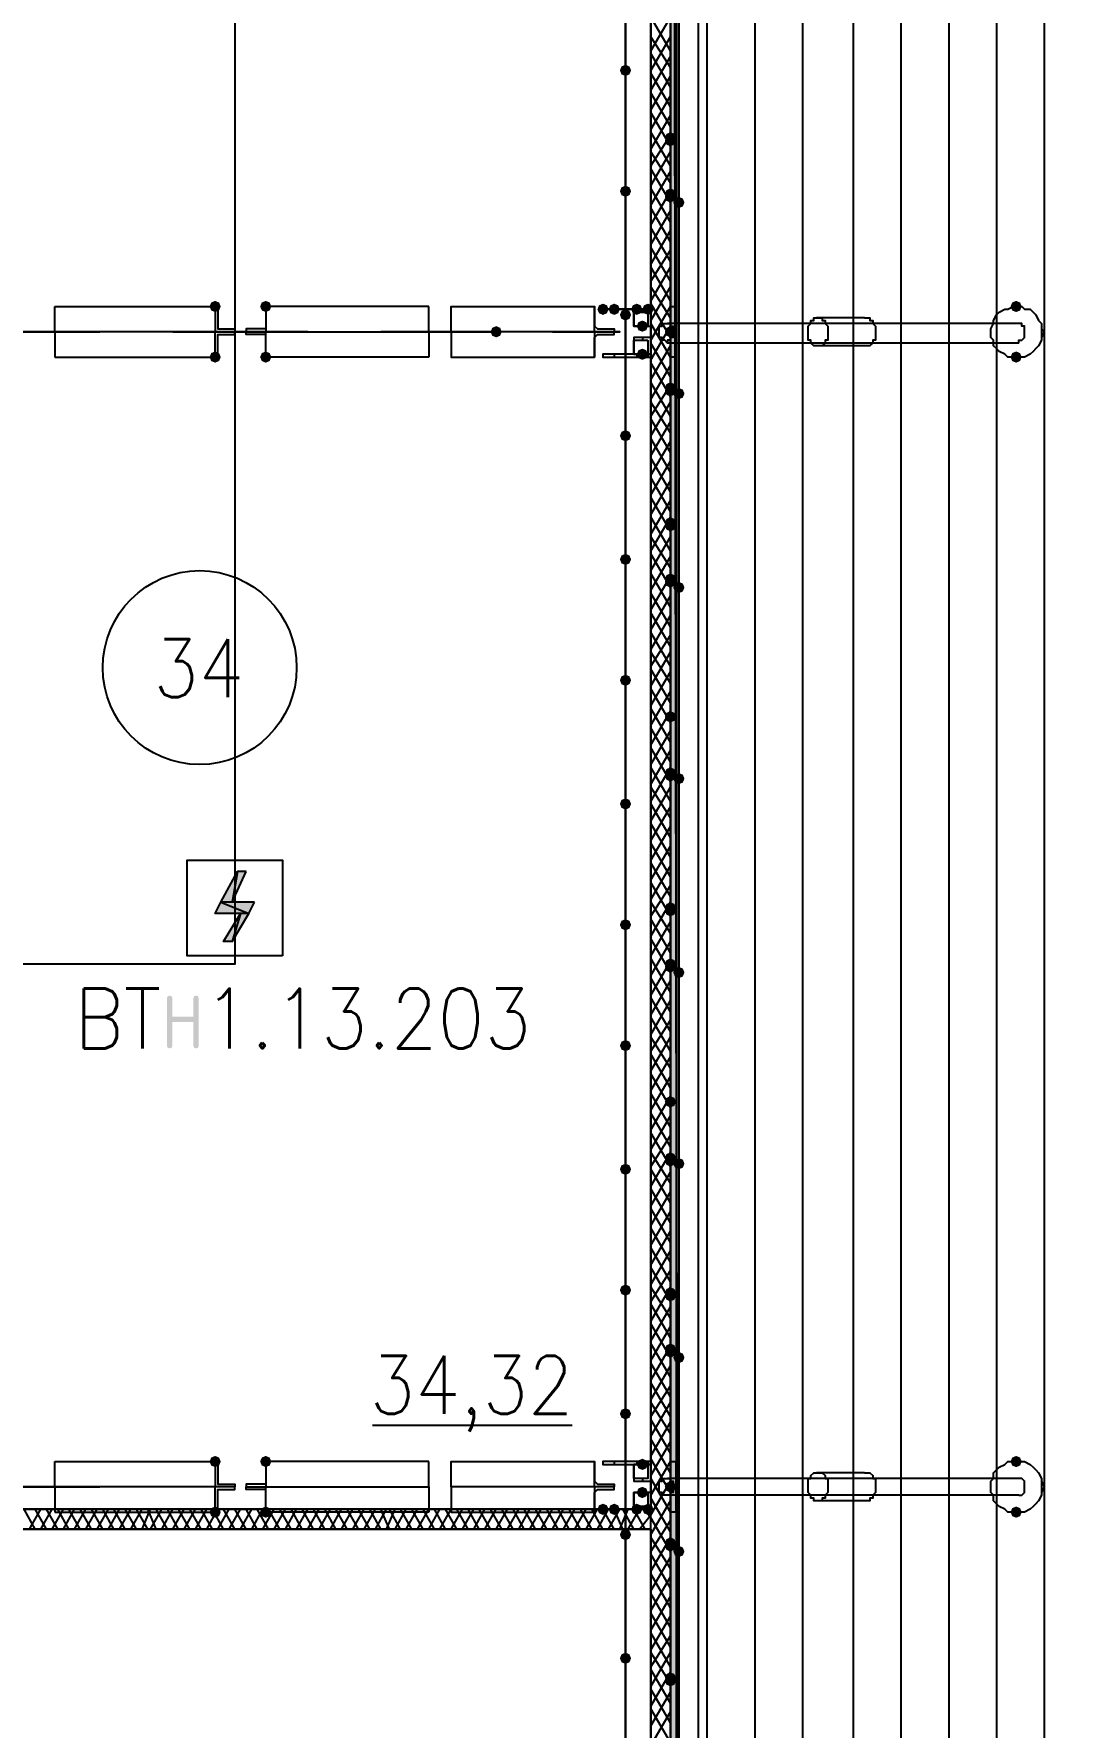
# Model space of a CAD drawing. Header units: millimetres. Extents: x 0 to 420, y 0 to 297.
# Drawn here: x 383.65 to 399.22, y 137.1 to 162.6 of the extents above; entities that cross this region are included whole.
import ezdxf

# ---------------------------------------------------------------- set-up
doc = ezdxf.new("R2010")
doc.units = ezdxf.units.MM
doc.layers.get('0').update_dxf_attribs({"linetype": 'CONTINUOUS'})
doc.styles.get("Standard").update_dxf_attribs({"font": 'STANDARD'})

msp = doc.modelspace()

# ---------------------------------------------------------------- hatches: boundary and pattern name
at = {"true_color": 0x000007}
h = msp.add_hatch(color=0, dxfattribs=at)
h.paths.add_polyline_path([(393.361333, 205.062667), (393.361333, 122.470333), (393.234333, 205.062667)], flags=0)
h.paths.add_polyline_path([(393.361333, 122.470333), (393.234333, 205.062667), (393.234333, 122.470333)], flags=0)
h = msp.add_hatch(color=0, dxfattribs=at)
h.paths.add_polyline_path([(393.234333, 169.714333), (393.234333, 158.115)], flags=0)
h.paths.add_polyline_path([(393.234333, 158.115), (393.234333, 169.714333)], flags=0)
for points in [[(392.641667, 162.052), (392.616796, 161.992204), (392.557, 161.967333), (392.497204, 161.992204), (392.472333, 162.052), (392.497204, 162.111796), (392.557, 162.136667), (392.616796, 162.111796)], [(392.641667, 160.231667), (392.616796, 160.171871), (392.557, 160.147), (392.497204, 160.171871), (392.472333, 160.231667), (392.497204, 160.291462), (392.557, 160.316333), (392.616796, 160.291463)], [(386.461, 158.496), (386.436129, 158.436204), (386.376333, 158.411333), (386.316537, 158.436204), (386.291667, 158.496), (386.316537, 158.555796), (386.376333, 158.580667), (386.436129, 158.555796)], [(387.223, 158.496), (387.198129, 158.436204), (387.138333, 158.411333), (387.078538, 158.436204), (387.053667, 158.496), (387.078537, 158.555796), (387.138333, 158.580667), (387.198129, 158.555796)], [(392.303, 158.453667), (392.278129, 158.393871), (392.218333, 158.369), (392.158537, 158.393871), (392.133667, 158.453667), (392.158537, 158.513462), (392.218333, 158.538333), (392.278129, 158.513463)], [(392.472333, 158.453667), (392.447462, 158.393871), (392.387667, 158.369), (392.327871, 158.393871), (392.303, 158.453667), (392.327871, 158.513462), (392.387667, 158.538333), (392.447462, 158.513463)], [(392.641667, 158.369), (392.616796, 158.309204), (392.557, 158.284333), (392.497204, 158.309204), (392.472333, 158.369), (392.497204, 158.428796), (392.557, 158.453667), (392.616796, 158.428796)], [(392.811, 158.453667), (392.786129, 158.393871), (392.726333, 158.369), (392.666538, 158.393871), (392.641667, 158.453667), (392.666537, 158.513462), (392.726333, 158.538333), (392.786129, 158.513463)], [(392.980333, 158.453667), (392.955462, 158.393871), (392.895667, 158.369), (392.835871, 158.393871), (392.811, 158.453667), (392.835871, 158.513462), (392.895667, 158.538333), (392.955462, 158.513463)], [(398.526, 158.496), (398.501129, 158.436204), (398.441333, 158.411333), (398.381537, 158.436204), (398.356667, 158.496), (398.381537, 158.555796), (398.441333, 158.580667), (398.501129, 158.555796)], [(390.694333, 158.115), (390.669462, 158.055204), (390.609667, 158.030333), (390.549871, 158.055204), (390.525, 158.115), (390.549871, 158.174796), (390.609667, 158.199667), (390.669462, 158.174796)], [(392.895667, 158.199667), (392.870796, 158.139871), (392.811, 158.115), (392.751204, 158.139871), (392.726333, 158.199667), (392.751204, 158.259462), (392.811, 158.284333), (392.870796, 158.259463)], [(386.461, 157.734), (386.436129, 157.674204), (386.376333, 157.649333), (386.316537, 157.674204), (386.291667, 157.734), (386.316537, 157.793796), (386.376333, 157.818667), (386.436129, 157.793796)], [(387.223, 157.734), (387.198129, 157.674204), (387.138333, 157.649333), (387.078538, 157.674204), (387.053667, 157.734), (387.078537, 157.793796), (387.138333, 157.818667), (387.198129, 157.793796)], [(392.895667, 157.776333), (392.870796, 157.716537), (392.811, 157.691667), (392.751204, 157.716537), (392.726333, 157.776333), (392.751204, 157.836129), (392.811, 157.861), (392.870796, 157.836129)], [(398.526, 157.734), (398.501129, 157.674204), (398.441333, 157.649333), (398.381537, 157.674204), (398.356667, 157.734), (398.381537, 157.793796), (398.441333, 157.818667), (398.501129, 157.793796)], [(392.641667, 156.548667), (392.616796, 156.488871), (392.557, 156.464), (392.497204, 156.488871), (392.472333, 156.548667), (392.497204, 156.608462), (392.557, 156.633333), (392.616796, 156.608463)], [(392.641667, 154.686), (392.616796, 154.626204), (392.557, 154.601333), (392.497204, 154.626204), (392.472333, 154.686), (392.497204, 154.745796), (392.557, 154.770667), (392.616796, 154.745796)], [(392.641667, 152.865667), (392.616796, 152.805871), (392.557, 152.781), (392.497204, 152.805871), (392.472333, 152.865667), (392.497204, 152.925462), (392.557, 152.950333), (392.616796, 152.925463)], [(392.641667, 151.003), (392.616796, 150.943204), (392.557, 150.918333), (392.497204, 150.943204), (392.472333, 151.003), (392.497204, 151.062796), (392.557, 151.087667), (392.616796, 151.062796)], [(392.641667, 149.182667), (392.616796, 149.122871), (392.557, 149.098), (392.497204, 149.122871), (392.472333, 149.182667), (392.497204, 149.242462), (392.557, 149.267333), (392.616796, 149.242463)], [(385.651374, 147.359687), (385.651374, 148.076267), (385.661365, 148.106032), (385.691613, 148.115954), (385.721378, 148.106032), (385.7313, 148.076267), (385.7313, 147.797352), (386.049351, 147.797352), (386.049351, 148.076267), (386.059273, 148.106032), (386.089039, 148.115954), (386.11908, 148.106032), (386.129278, 148.076267), (386.129278, 147.359687), (386.11908, 147.329921), (386.089039, 147.319999), (386.059273, 147.329921), (386.049351, 147.359687), (386.049351, 147.717977), (385.7313, 147.717977), (385.7313, 147.359687), (385.721378, 147.329921), (385.691613, 147.319999), (385.661365, 147.329921)], [(392.641667, 147.362333), (392.616796, 147.302537), (392.557, 147.277667), (392.497204, 147.302537), (392.472333, 147.362333), (392.497204, 147.422129), (392.557, 147.447), (392.616796, 147.422129)], [(392.641667, 145.499667), (392.616796, 145.439871), (392.557, 145.415), (392.497204, 145.439871), (392.472333, 145.499667), (392.497204, 145.559462), (392.557, 145.584333), (392.616796, 145.559463)], [(392.641667, 143.679333), (392.616796, 143.619537), (392.557, 143.594667), (392.497204, 143.619537), (392.472333, 143.679333), (392.497204, 143.739129), (392.557, 143.764), (392.616796, 143.739129)], [(392.641667, 141.816667), (392.616796, 141.756871), (392.557, 141.732), (392.497204, 141.756871), (392.472333, 141.816667), (392.497204, 141.876462), (392.557, 141.901333), (392.616796, 141.876463)], [(386.461, 141.097), (386.436129, 141.037204), (386.376333, 141.012333), (386.316537, 141.037204), (386.291667, 141.097), (386.316537, 141.156796), (386.376333, 141.181667), (386.436129, 141.156796)], [(387.223, 141.097), (387.198129, 141.037204), (387.138333, 141.012333), (387.078538, 141.037204), (387.053667, 141.097), (387.078537, 141.156796), (387.138333, 141.181667), (387.198129, 141.156796)], [(392.895667, 141.054667), (392.870796, 140.994871), (392.811, 140.97), (392.751204, 140.994871), (392.726333, 141.054667), (392.751204, 141.114462), (392.811, 141.139333), (392.870796, 141.114463)], [(398.526, 141.097), (398.501129, 141.037204), (398.441333, 141.012333), (398.381537, 141.037204), (398.356667, 141.097), (398.381537, 141.156796), (398.441333, 141.181667), (398.501129, 141.156796)], [(392.895667, 140.631333), (392.870796, 140.571537), (392.811, 140.546667), (392.751204, 140.571537), (392.726333, 140.631333), (392.751204, 140.691129), (392.811, 140.716), (392.870796, 140.691129)], [(386.461, 140.335), (386.436129, 140.275204), (386.376333, 140.250333), (386.316537, 140.275204), (386.291667, 140.335), (386.316537, 140.394796), (386.376333, 140.419667), (386.436129, 140.394796)], [(387.223, 140.335), (387.198129, 140.275204), (387.138333, 140.250333), (387.078538, 140.275204), (387.053667, 140.335), (387.078537, 140.394796), (387.138333, 140.419667), (387.198129, 140.394796)], [(392.303, 140.377333), (392.278129, 140.317537), (392.218333, 140.292667), (392.158537, 140.317537), (392.133667, 140.377333), (392.158537, 140.437129), (392.218333, 140.462), (392.278129, 140.437129)], [(392.472333, 140.377333), (392.447462, 140.317537), (392.387667, 140.292667), (392.327871, 140.317537), (392.303, 140.377333), (392.327871, 140.437129), (392.387667, 140.462), (392.447462, 140.437129)], [(392.811, 140.377333), (392.786129, 140.317537), (392.726333, 140.292667), (392.666538, 140.317537), (392.641667, 140.377333), (392.666537, 140.437129), (392.726333, 140.462), (392.786129, 140.437129)], [(392.980333, 140.377333), (392.955462, 140.317537), (392.895667, 140.292667), (392.835871, 140.317537), (392.811, 140.377333), (392.835871, 140.437129), (392.895667, 140.462), (392.955462, 140.437129)], [(398.526, 140.335), (398.501129, 140.275204), (398.441333, 140.250333), (398.381537, 140.275204), (398.356667, 140.335), (398.381537, 140.394796), (398.441333, 140.419667), (398.501129, 140.394796)], [(392.641667, 139.996333), (392.616796, 139.936537), (392.557, 139.911667), (392.497204, 139.936537), (392.472333, 139.996333), (392.497204, 140.056129), (392.557, 140.081), (392.616796, 140.056129)], [(392.641667, 138.133667), (392.616796, 138.073871), (392.557, 138.049), (392.497204, 138.073871), (392.472333, 138.133667), (392.497204, 138.193462), (392.557, 138.218333), (392.616796, 138.193463)]]:
    msp.add_hatch(color=0, dxfattribs=at).paths.add_polyline_path(points, flags=0)
at = {"true_color": 0x0000fe}
for points in [[(393.319, 161.036), (393.294129, 160.976204), (393.234333, 160.951333), (393.174537, 160.976204), (393.149667, 161.036), (393.174537, 161.095796), (393.234333, 161.120667), (393.294129, 161.095796)], [(393.319, 160.993667), (393.294129, 160.933871), (393.234333, 160.909), (393.174537, 160.933871), (393.149667, 160.993667), (393.174537, 161.053462), (393.234333, 161.078333), (393.294129, 161.053463)], [(393.319, 160.189333), (393.294129, 160.129537), (393.234333, 160.104667), (393.174537, 160.129537), (393.149667, 160.189333), (393.174537, 160.249129), (393.234333, 160.274), (393.294129, 160.249129)], [(393.319, 160.147), (393.294129, 160.087204), (393.234333, 160.062333), (393.174537, 160.087204), (393.149667, 160.147), (393.174537, 160.206796), (393.234333, 160.231667), (393.294129, 160.206796)], [(393.319, 160.147), (393.294129, 160.087204), (393.234333, 160.062333), (393.174537, 160.087204), (393.149667, 160.147), (393.174537, 160.206796), (393.234333, 160.231667), (393.294129, 160.206796)], [(393.446, 160.062333), (393.421129, 160.002537), (393.361333, 159.977667), (393.301537, 160.002537), (393.276667, 160.062333), (393.301537, 160.122129), (393.361333, 160.147), (393.421129, 160.122129)], [(393.319, 158.115), (393.294129, 158.055204), (393.234333, 158.030333), (393.174537, 158.055204), (393.149667, 158.115), (393.174537, 158.174796), (393.234333, 158.199667), (393.294129, 158.174796)], [(393.319, 158.115), (393.294129, 158.055204), (393.234333, 158.030333), (393.174537, 158.055204), (393.149667, 158.115), (393.174537, 158.174796), (393.234333, 158.199667), (393.294129, 158.174796)], [(393.319, 157.268333), (393.294129, 157.208537), (393.234333, 157.183667), (393.174537, 157.208537), (393.149667, 157.268333), (393.174537, 157.328129), (393.234333, 157.353), (393.294129, 157.328129)], [(393.319, 157.226), (393.294129, 157.166204), (393.234333, 157.141333), (393.174537, 157.166204), (393.149667, 157.226), (393.174537, 157.285796), (393.234333, 157.310667), (393.294129, 157.285796)], [(393.319, 157.226), (393.294129, 157.166204), (393.234333, 157.141333), (393.174537, 157.166204), (393.149667, 157.226), (393.174537, 157.285796), (393.234333, 157.310667), (393.294129, 157.285796)], [(393.446, 157.183667), (393.421129, 157.123871), (393.361333, 157.099), (393.301537, 157.123871), (393.276667, 157.183667), (393.301537, 157.243462), (393.361333, 157.268333), (393.421129, 157.243463)], [(393.319, 155.236333), (393.294129, 155.176537), (393.234333, 155.151667), (393.174537, 155.176537), (393.149667, 155.236333), (393.174537, 155.296129), (393.234333, 155.321), (393.294129, 155.296129)], [(393.319, 155.194), (393.294129, 155.134204), (393.234333, 155.109333), (393.174537, 155.134204), (393.149667, 155.194), (393.174537, 155.253796), (393.234333, 155.278667), (393.294129, 155.253796)], [(393.319, 154.389667), (393.294129, 154.329871), (393.234333, 154.305), (393.174537, 154.329871), (393.149667, 154.389667), (393.174537, 154.449462), (393.234333, 154.474333), (393.294129, 154.449463)], [(393.319, 154.347333), (393.294129, 154.287537), (393.234333, 154.262667), (393.174537, 154.287537), (393.149667, 154.347333), (393.174537, 154.407129), (393.234333, 154.432), (393.294129, 154.407129)], [(393.319, 154.347333), (393.294129, 154.287537), (393.234333, 154.262667), (393.174537, 154.287537), (393.149667, 154.347333), (393.174537, 154.407129), (393.234333, 154.432), (393.294129, 154.407129)], [(393.446, 154.262667), (393.421129, 154.202871), (393.361333, 154.178), (393.301537, 154.202871), (393.276667, 154.262667), (393.301537, 154.322462), (393.361333, 154.347333), (393.421129, 154.322463)], [(393.319, 152.315333), (393.294129, 152.255537), (393.234333, 152.230667), (393.174537, 152.255537), (393.149667, 152.315333), (393.174537, 152.375129), (393.234333, 152.4), (393.294129, 152.375129)], [(393.319, 152.315333), (393.294129, 152.255537), (393.234333, 152.230667), (393.174537, 152.255537), (393.149667, 152.315333), (393.174537, 152.375129), (393.234333, 152.4), (393.294129, 152.375129)], [(393.319, 151.468667), (393.294129, 151.408871), (393.234333, 151.384), (393.174537, 151.408871), (393.149667, 151.468667), (393.174537, 151.528462), (393.234333, 151.553333), (393.294129, 151.528463)], [(393.319, 151.426333), (393.294129, 151.366537), (393.234333, 151.341667), (393.174537, 151.366537), (393.149667, 151.426333), (393.174537, 151.486129), (393.234333, 151.511), (393.294129, 151.486129)], [(393.319, 151.426333), (393.294129, 151.366537), (393.234333, 151.341667), (393.174537, 151.366537), (393.149667, 151.426333), (393.174537, 151.486129), (393.234333, 151.511), (393.294129, 151.486129)], [(393.446, 151.384), (393.421129, 151.324204), (393.361333, 151.299333), (393.301537, 151.324204), (393.276667, 151.384), (393.301537, 151.443796), (393.361333, 151.468667), (393.421129, 151.443796)], [(393.319, 149.436667), (393.294129, 149.376871), (393.234333, 149.352), (393.174537, 149.376871), (393.149667, 149.436667), (393.174537, 149.496462), (393.234333, 149.521333), (393.294129, 149.496463)], [(393.319, 149.394333), (393.294129, 149.334537), (393.234333, 149.309667), (393.174537, 149.334537), (393.149667, 149.394333), (393.174537, 149.454129), (393.234333, 149.479), (393.294129, 149.454129)], [(393.319, 148.59), (393.294129, 148.530204), (393.234333, 148.505333), (393.174537, 148.530204), (393.149667, 148.59), (393.174537, 148.649796), (393.234333, 148.674667), (393.294129, 148.649796)], [(393.319, 148.547667), (393.294129, 148.487871), (393.234333, 148.463), (393.174537, 148.487871), (393.149667, 148.547667), (393.174537, 148.607462), (393.234333, 148.632333), (393.294129, 148.607463)], [(393.319, 148.547667), (393.294129, 148.487871), (393.234333, 148.463), (393.174537, 148.487871), (393.149667, 148.547667), (393.174537, 148.607462), (393.234333, 148.632333), (393.294129, 148.607463)], [(393.446, 148.463), (393.421129, 148.403204), (393.361333, 148.378333), (393.301537, 148.403204), (393.276667, 148.463), (393.301537, 148.522796), (393.361333, 148.547667), (393.421129, 148.522796)], [(393.319, 146.515667), (393.294129, 146.455871), (393.234333, 146.431), (393.174537, 146.455871), (393.149667, 146.515667), (393.174537, 146.575462), (393.234333, 146.600333), (393.294129, 146.575463)], [(393.319, 146.515667), (393.294129, 146.455871), (393.234333, 146.431), (393.174537, 146.455871), (393.149667, 146.515667), (393.174537, 146.575462), (393.234333, 146.600333), (393.294129, 146.575463)], [(393.319, 145.669), (393.294129, 145.609204), (393.234333, 145.584333), (393.174537, 145.609204), (393.149667, 145.669), (393.174537, 145.728796), (393.234333, 145.753667), (393.294129, 145.728796)], [(393.319, 145.626667), (393.294129, 145.566871), (393.234333, 145.542), (393.174537, 145.566871), (393.149667, 145.626667), (393.174537, 145.686462), (393.234333, 145.711333), (393.294129, 145.686463)], [(393.319, 145.626667), (393.294129, 145.566871), (393.234333, 145.542), (393.174537, 145.566871), (393.149667, 145.626667), (393.174537, 145.686462), (393.234333, 145.711333), (393.294129, 145.686463)], [(393.446, 145.584333), (393.421129, 145.524537), (393.361333, 145.499667), (393.301537, 145.524537), (393.276667, 145.584333), (393.301537, 145.644129), (393.361333, 145.669), (393.421129, 145.644129)], [(393.319, 143.637), (393.294129, 143.577204), (393.234333, 143.552333), (393.174537, 143.577204), (393.149667, 143.637), (393.174537, 143.696796), (393.234333, 143.721667), (393.294129, 143.696796)], [(393.319, 143.594667), (393.294129, 143.534871), (393.234333, 143.51), (393.174537, 143.534871), (393.149667, 143.594667), (393.174537, 143.654462), (393.234333, 143.679333), (393.294129, 143.654463)], [(393.319, 142.790333), (393.294129, 142.730537), (393.234333, 142.705667), (393.174537, 142.730537), (393.149667, 142.790333), (393.174537, 142.850129), (393.234333, 142.875), (393.294129, 142.850129)], [(393.319, 142.748), (393.294129, 142.688204), (393.234333, 142.663333), (393.174537, 142.688204), (393.149667, 142.748), (393.174537, 142.807796), (393.234333, 142.832667), (393.294129, 142.807796)], [(393.319, 142.748), (393.294129, 142.688204), (393.234333, 142.663333), (393.174537, 142.688204), (393.149667, 142.748), (393.174537, 142.807796), (393.234333, 142.832667), (393.294129, 142.807796)], [(393.446, 142.663333), (393.421129, 142.603537), (393.361333, 142.578667), (393.301537, 142.603537), (393.276667, 142.663333), (393.301537, 142.723129), (393.361333, 142.748), (393.421129, 142.723129)], [(393.319, 140.716), (393.294129, 140.656204), (393.234333, 140.631333), (393.174537, 140.656204), (393.149667, 140.716), (393.174537, 140.775796), (393.234333, 140.800667), (393.294129, 140.775796)], [(393.319, 140.716), (393.294129, 140.656204), (393.234333, 140.631333), (393.174537, 140.656204), (393.149667, 140.716), (393.174537, 140.775796), (393.234333, 140.800667), (393.294129, 140.775796)], [(393.319, 139.869333), (393.294129, 139.809537), (393.234333, 139.784667), (393.174537, 139.809537), (393.149667, 139.869333), (393.174537, 139.929129), (393.234333, 139.954), (393.294129, 139.929129)], [(393.319, 139.869333), (393.294129, 139.809537), (393.234333, 139.784667), (393.174537, 139.809537), (393.149667, 139.869333), (393.174537, 139.929129), (393.234333, 139.954), (393.294129, 139.929129)], [(393.319, 139.827), (393.294129, 139.767204), (393.234333, 139.742333), (393.174537, 139.767204), (393.149667, 139.827), (393.174537, 139.886796), (393.234333, 139.911667), (393.294129, 139.886796)], [(393.446, 139.742333), (393.421129, 139.682537), (393.361333, 139.657667), (393.301537, 139.682537), (393.276667, 139.742333), (393.301537, 139.802129), (393.361333, 139.827), (393.421129, 139.802129)], [(393.319, 137.837333), (393.294129, 137.777537), (393.234333, 137.752667), (393.174537, 137.777537), (393.149667, 137.837333), (393.174537, 137.897129), (393.234333, 137.922), (393.294129, 137.897129)], [(393.319, 137.795), (393.294129, 137.735204), (393.234333, 137.710333), (393.174537, 137.735204), (393.149667, 137.795), (393.174537, 137.854796), (393.234333, 137.879667), (393.294129, 137.854796)]]:
    msp.add_hatch(color=0, dxfattribs=at).paths.add_polyline_path(points, flags=0)
at = {"true_color": 0x000007}
h = msp.add_hatch(color=0, dxfattribs=at)
h.paths.add_polyline_path([(393.234333, 158.115), (393.234333, 140.716)], flags=0)
h.paths.add_polyline_path([(393.234333, 140.716), (393.234333, 158.115)], flags=0)
at = {"true_color": 0x000001}
h = msp.add_hatch(color=0, dxfattribs=at)
h.paths.add_polyline_path([(386.842, 149.986999), (386.715, 149.986999), (386.630333, 149.521333)], flags=0)
h.paths.add_polyline_path([(386.715, 149.986999), (386.630333, 149.521333), (386.461, 149.521333)], flags=0)
h = msp.add_hatch(color=0, dxfattribs=at)
h.paths.add_polyline_path([(386.969, 149.521333), (386.461, 149.521333), (386.884333, 149.351999)], flags=0)
h.paths.add_polyline_path([(386.461, 149.521333), (386.884333, 149.351999), (386.376333, 149.351999)], flags=0)
h = msp.add_hatch(color=0, dxfattribs=at)
h.paths.add_polyline_path([(386.884333, 149.351999), (386.757333, 149.351999), (386.630333, 148.928666)], flags=0)
h.paths.add_polyline_path([(386.757333, 149.351999), (386.630333, 148.928666), (386.503333, 148.928666)], flags=0)
at = {"true_color": 0x000007}
h = msp.add_hatch(color=0, dxfattribs=at)
h.paths.add_polyline_path([(393.234333, 140.716), (393.234333, 123.317)], flags=0)
h.paths.add_polyline_path([(393.234333, 123.317), (393.234333, 140.716)], flags=0)

# ---------------------------------------------------------------- linework, layer by layer
at = {"color": 0, "true_color": 0x000007}
for points in [[(393.234333, 105.579333), (393.234333, 222.546333)], [(393.234333, 205.062667), (393.234333, 122.470333), (393.234333, 205.062667), (393.234333, 122.470333)], [(393.234333, 205.062667), (393.234333, 122.470333)], [(393.234333, 205.062667), (393.234333, 122.470333)], [(393.234333, 158.115), (393.234333, 169.714333), (393.234333, 158.115), (393.234333, 169.714333)], [(392.938, 163.745333), (392.938, 140.377333)], [(392.938, 162.348333), (393.234333, 162.856333)], [(393.234333, 162.348333), (392.938, 162.856333)], [(392.938, 162.052), (393.234333, 162.56)], [(393.234333, 162.094333), (392.938, 162.56)], [(393.234333, 161.798), (392.938, 162.306)], [(392.938, 161.755667), (393.234333, 162.263667)], [(393.234333, 161.501667), (392.938, 162.009667)], [(392.938, 161.459333), (393.234333, 161.967333)], [(393.234333, 161.205333), (392.938, 161.713333)], [(392.938, 161.163), (393.234333, 161.671)], [(393.234333, 160.909), (392.938, 161.417)], [(392.938, 160.866667), (393.234333, 161.374667)], [(393.234333, 160.612667), (392.938, 161.120667)], [(392.938, 160.612667), (393.234333, 161.078333)], [(392.938, 160.316333), (393.234333, 160.824333)], [(393.234333, 160.358667), (392.938, 160.824333)], [(393.234333, 160.062333), (392.938, 160.570333)], [(392.938, 160.02), (393.234333, 160.528)], [(393.234333, 159.766), (392.938, 160.274)], [(392.938, 159.723667), (393.234333, 160.231667)], [(393.234333, 159.469667), (392.938, 159.977667)], [(392.938, 159.427333), (393.234333, 159.935333)], [(393.234333, 159.173333), (392.938, 159.681333)], [(392.938, 159.131), (393.234333, 159.639)], [(393.234333, 158.877), (392.938, 159.385)], [(392.938, 158.877), (393.234333, 159.342667)], [(392.938, 158.580667), (393.234333, 159.088667)], [(393.234333, 158.580667), (392.938, 159.088667)], [(392.938, 158.284333), (393.234333, 158.792333)], [(393.234333, 158.326667), (392.938, 158.792333)], [(386.376333, 158.496), (386.418667, 158.453667), (386.418667, 158.199667), (386.418667, 158.157333), (386.672667, 158.157333), (386.672667, 158.115)], [(387.138333, 158.496), (387.138333, 158.453667), (387.138333, 158.199667), (387.138333, 158.157333), (387.096, 158.157333), (386.884333, 158.157333), (386.842, 158.157333), (386.842, 158.115)], [(392.091333, 158.115), (392.091333, 158.496), (392.091333, 158.453667), (392.091333, 158.199667), (392.133667, 158.157333), (392.387667, 158.157333), (392.387667, 158.115), (392.091333, 158.115), (389.932333, 158.115), (389.932333, 158.496), (392.091333, 158.496)], [(392.557, 158.453667), (392.557, 157.734)], [(392.811, 158.453667), (392.811, 158.411333)], [(393.234333, 158.030333), (392.938, 158.538333)], [(392.938, 157.988), (393.234333, 158.496)], [(393.319, 157.734), (393.234333, 157.734), (393.234333, 157.776333), (393.234333, 157.818667), (393.234333, 157.861), (393.234333, 157.903333), (393.234333, 157.988), (393.234333, 158.030333), (393.234333, 158.115), (393.234333, 158.157333), (393.234333, 158.242), (393.234333, 158.284333), (393.234333, 158.369), (393.234333, 158.411333), (393.234333, 158.453667), (393.234333, 158.496), (393.319, 158.496)], [(393.319, 157.734), (393.319, 157.776333), (393.319, 157.818667), (393.319, 157.861), (393.319, 157.903333), (393.319, 157.988), (393.319, 158.030333), (393.319, 158.115), (393.319, 158.157333), (393.319, 158.242), (393.319, 158.284333), (393.319, 158.369), (393.319, 158.411333), (393.319, 158.453667), (393.319, 158.496)], [(398.441333, 158.496), (398.526, 158.496), (398.568333, 158.453667), (398.653, 158.453667), (398.695333, 158.411333), (398.737667, 158.369), (398.78, 158.284333), (398.822333, 158.242), (398.822333, 158.157333), (398.864667, 158.115), (398.822333, 158.030333), (398.822333, 157.988), (398.78, 157.903333), (398.737667, 157.861), (398.695333, 157.818667), (398.653, 157.776333), (398.568333, 157.734), (398.526, 157.734), (398.441333, 157.734)], [(393.234333, 157.734), (392.938, 158.242)], [(392.938, 157.691667), (393.234333, 158.199667)], [(398.483667, 158.242), (393.192, 158.242)], [(396.155333, 158.326667), (395.435667, 158.326667)], [(396.155333, 158.326667), (396.197667, 158.326667), (396.24, 158.326667), (396.24, 158.284333), (396.282333, 158.284333), (396.282333, 158.242), (396.324667, 158.199667), (396.324667, 158.157333), (396.324667, 158.115), (396.324667, 158.072667), (396.324667, 158.030333), (396.324667, 157.988), (396.282333, 157.988), (396.282333, 157.945667), (396.24, 157.903333), (396.197667, 157.903333), (396.155333, 157.903333)], [(398.483667, 157.945667), (398.483667, 157.988), (398.526, 157.988), (398.568333, 158.030333), (398.568333, 158.072667), (398.568333, 158.115), (398.568333, 158.157333), (398.568333, 158.199667), (398.526, 158.199667), (398.526, 158.242), (398.483667, 158.242)], [(386.672667, 158.115), (386.376333, 158.115)], [(386.672667, 158.115), (386.376333, 158.115)], [(386.376333, 157.734), (386.418667, 157.734), (386.418667, 158.030333), (386.418667, 158.072667), (386.672667, 158.072667), (386.672667, 158.115)], [(386.842, 158.115), (387.138333, 158.115)], [(386.842, 158.115), (387.138333, 158.115)], [(387.138333, 157.734), (387.138333, 158.030333), (387.138333, 158.072667), (387.096, 158.072667), (386.884333, 158.072667), (386.842, 158.072667), (386.842, 158.115)], [(392.091333, 158.115), (392.091333, 157.734), (392.091333, 158.030333), (392.133667, 158.072667), (392.387667, 158.072667), (392.387667, 158.115), (392.091333, 158.115), (389.932333, 158.115), (389.932333, 157.734), (392.091333, 157.734)], [(392.811, 158.030333), (392.811, 157.988)], [(393.234333, 157.437667), (392.938, 157.945667)], [(392.938, 157.395333), (393.234333, 157.903333)], [(398.483667, 157.945667), (393.192, 157.945667)], [(393.234333, 158.115), (393.234333, 140.716), (393.234333, 158.115), (393.234333, 140.716)], [(396.155333, 157.903333), (395.435667, 157.903333)], [(392.218333, 157.776333), (392.218333, 157.734)], [(392.387667, 157.776333), (392.387667, 157.734)], [(392.726333, 157.776333), (392.726333, 157.734)], [(392.895667, 157.776333), (392.895667, 157.734)], [(393.234333, 157.141333), (392.938, 157.649333)], [(392.938, 157.099), (393.234333, 157.607)], [(393.234333, 156.845), (392.938, 157.353)], [(392.938, 156.845), (393.234333, 157.310667)], [(392.938, 156.548667), (393.234333, 157.056667)], [(393.234333, 156.591), (392.938, 157.056667)], [(393.234333, 156.294667), (392.938, 156.802667)], [(392.938, 156.252333), (393.234333, 156.760333)], [(393.234333, 155.998333), (392.938, 156.506333)], [(392.938, 155.956), (393.234333, 156.464)], [(393.234333, 155.702), (392.938, 156.21)], [(392.938, 155.659667), (393.234333, 156.167667)], [(393.234333, 155.405667), (392.938, 155.913667)], [(392.938, 155.363333), (393.234333, 155.871333)], [(393.234333, 155.109333), (392.938, 155.617333)], [(392.938, 155.067), (393.234333, 155.575)], [(392.938, 154.813), (393.234333, 155.321)], [(393.234333, 154.813), (392.938, 155.321)], [(392.938, 154.516667), (393.234333, 155.024667)], [(393.234333, 154.559), (392.938, 155.024667)], [(393.234333, 154.262667), (392.938, 154.770667)], [(392.938, 154.220333), (393.234333, 154.728333)], [(393.234333, 153.966333), (392.938, 154.474333)], [(392.938, 153.924), (393.234333, 154.432)], [(393.234333, 153.67), (392.938, 154.178)], [(392.938, 153.627667), (393.234333, 154.135667)], [(393.234333, 153.373667), (392.938, 153.881667)], [(392.938, 153.331333), (393.234333, 153.839333)], [(393.234333, 153.077333), (392.938, 153.585333)], [(392.938, 153.077333), (393.234333, 153.543)], [(392.938, 152.781), (393.234333, 153.289)], [(393.234333, 152.823333), (392.938, 153.289)], [(393.234333, 152.527), (392.938, 153.035)], [(392.938, 152.484667), (393.234333, 152.992667)], [(393.234333, 152.230667), (392.938, 152.738667)], [(392.938, 152.188333), (393.234333, 152.696333)], [(393.234333, 151.934333), (392.938, 152.442333)], [(392.938, 151.892), (393.234333, 152.4)], [(393.234333, 151.638), (392.938, 152.146)], [(392.938, 151.595667), (393.234333, 152.103667)], [(393.234333, 151.341667), (392.938, 151.849667)], [(392.938, 151.299333), (393.234333, 151.807333)], [(392.938, 151.045333), (393.234333, 151.553333)], [(393.234333, 151.045333), (392.938, 151.553333)], [(392.938, 150.749), (393.234333, 151.257)], [(393.234333, 150.791333), (392.938, 151.257)], [(393.234333, 150.495), (392.938, 151.003)], [(392.938, 150.452667), (393.234333, 150.960667)], [(393.234333, 150.198667), (392.938, 150.706667)], [(392.938, 150.156333), (393.234333, 150.664333)], [(393.234333, 149.902333), (392.938, 150.410333)], [(392.938, 149.86), (393.234333, 150.368)], [(385.953, 150.156333), (387.392333, 150.156333)], [(393.234333, 149.606), (392.938, 150.114)], [(392.938, 149.563667), (393.234333, 150.071667)], [(393.234333, 149.309667), (392.938, 149.817667)], [(392.938, 149.309667), (393.234333, 149.775333)], [(392.938, 149.013333), (393.234333, 149.521333)], [(393.234333, 149.055667), (392.938, 149.521333)], [(393.234333, 148.759333), (392.938, 149.267333)], [(392.938, 148.717), (393.234333, 149.225)], [(393.234333, 148.463), (392.938, 148.971)], [(392.938, 148.420667), (393.234333, 148.928667)], [(393.234333, 148.166667), (392.938, 148.674667)], [(392.938, 148.124333), (393.234333, 148.632333)], [(393.234333, 147.870333), (392.938, 148.378333)], [(392.938, 147.828), (393.234333, 148.336)], [(393.234333, 147.574), (392.938, 148.082)], [(392.938, 147.531667), (393.234333, 148.039667)], [(393.234333, 147.277667), (392.938, 147.785667)], [(392.938, 147.277667), (393.234333, 147.743333)], [(392.938, 146.981333), (393.234333, 147.489333)], [(393.234333, 147.023667), (392.938, 147.489333)], [(393.234333, 146.727333), (392.938, 147.235333)], [(392.938, 146.685), (393.234333, 147.193)], [(393.234333, 146.431), (392.938, 146.939)], [(392.938, 146.388667), (393.234333, 146.896667)], [(393.234333, 146.134667), (392.938, 146.642667)], [(392.938, 146.092333), (393.234333, 146.600333)], [(393.234333, 145.838333), (392.938, 146.346333)], [(392.938, 145.796), (393.234333, 146.304)], [(393.234333, 145.542), (392.938, 146.05)], [(392.938, 145.542), (393.234333, 146.007667)], [(392.938, 145.245667), (393.234333, 145.753667)], [(393.234333, 145.288), (392.938, 145.753667)], [(393.234333, 144.991667), (392.938, 145.499667)], [(392.938, 144.949333), (393.234333, 145.457333)], [(393.234333, 144.695333), (392.938, 145.203333)], [(392.938, 144.653), (393.234333, 145.161)], [(393.234333, 144.399), (392.938, 144.907)], [(392.938, 144.356667), (393.234333, 144.864667)], [(393.234333, 144.102667), (392.938, 144.610667)], [(392.938, 144.060333), (393.234333, 144.568333)], [(393.234333, 143.806333), (392.938, 144.314333)], [(392.938, 143.764), (393.234333, 144.272)], [(393.234333, 143.51), (392.938, 144.018)], [(392.938, 143.51), (393.234333, 143.975667)], [(392.938, 143.213667), (393.234333, 143.721667)], [(393.234333, 143.256), (392.938, 143.721667)], [(393.234333, 142.959667), (392.938, 143.467667)], [(392.938, 142.917333), (393.234333, 143.425333)], [(393.234333, 142.663333), (392.938, 143.171333)], [(392.938, 142.621), (393.234333, 143.129)], [(393.234333, 142.367), (392.938, 142.875)], [(392.938, 142.324667), (393.234333, 142.832667)], [(393.234333, 142.070667), (392.938, 142.578667)], [(392.938, 142.028333), (393.234333, 142.536333)], [(393.234333, 141.774333), (392.938, 142.282333)], [(392.938, 141.774333), (393.234333, 142.24)], [(392.938, 141.478), (393.234333, 141.986)], [(393.234333, 141.520333), (392.938, 141.986)], [(388.747, 141.647333), (391.752667, 141.647333)], [(393.234333, 141.224), (392.938, 141.732)], [(392.938, 141.181667), (393.234333, 141.689667)], [(393.234333, 140.927667), (392.938, 141.435667)], [(392.938, 140.885333), (393.234333, 141.393333)], [(386.376333, 141.097), (386.418667, 141.054667), (386.418667, 140.800667), (386.418667, 140.758333), (386.672667, 140.758333), (386.672667, 140.716)], [(387.138333, 141.097), (387.138333, 141.054667), (387.138333, 140.800667), (387.138333, 140.758333), (387.096, 140.758333), (386.884333, 140.758333), (386.842, 140.758333), (386.842, 140.716)], [(392.091333, 140.716), (392.091333, 141.097), (392.091333, 141.054667), (392.091333, 140.800667), (392.133667, 140.758333), (392.387667, 140.758333), (392.387667, 140.716), (392.091333, 140.716), (389.932333, 140.716), (389.932333, 141.097), (392.091333, 141.097)], [(392.218333, 141.097), (392.218333, 141.054667)], [(392.387667, 141.097), (392.387667, 141.054667)], [(392.557, 141.097), (392.557, 140.377333)], [(392.726333, 141.097), (392.726333, 141.054667)], [(392.895667, 141.097), (392.895667, 141.054667)], [(393.234333, 140.631333), (392.938, 141.139333)], [(392.938, 140.589), (393.234333, 141.097)], [(393.319, 140.335), (393.234333, 140.335), (393.234333, 140.377333), (393.234333, 140.419667), (393.234333, 140.462), (393.234333, 140.504333), (393.234333, 140.589), (393.234333, 140.631333), (393.234333, 140.716), (393.234333, 140.800667), (393.234333, 140.843), (393.234333, 140.927667), (393.234333, 140.97), (393.234333, 141.012333), (393.234333, 141.054667), (393.234333, 141.097), (393.319, 141.097)], [(393.319, 140.335), (393.319, 140.377333), (393.319, 140.419667), (393.319, 140.462), (393.319, 140.504333), (393.319, 140.589), (393.319, 140.631333), (393.319, 140.716), (393.319, 140.800667), (393.319, 140.843), (393.319, 140.927667), (393.319, 140.97), (393.319, 141.012333), (393.319, 141.054667), (393.319, 141.097)], [(398.441333, 141.097), (398.526, 141.097), (398.568333, 141.097), (398.653, 141.054667), (398.695333, 141.012333), (398.737667, 140.97), (398.78, 140.927667), (398.822333, 140.843), (398.822333, 140.800667), (398.864667, 140.716), (398.822333, 140.631333), (398.822333, 140.589), (398.78, 140.504333), (398.737667, 140.462), (398.695333, 140.419667), (398.653, 140.377333), (398.568333, 140.335), (398.526, 140.335), (398.441333, 140.335)], [(392.811, 140.843), (392.811, 140.800667)], [(393.234333, 140.335), (392.938, 140.843)], [(392.938, 140.292667), (393.234333, 140.800667)], [(398.483667, 140.843), (393.192, 140.843)], [(396.155333, 140.927667), (395.435667, 140.927667)], [(396.155333, 140.927667), (396.197667, 140.927667), (396.24, 140.927667), (396.282333, 140.885333), (396.282333, 140.843), (396.324667, 140.843), (396.324667, 140.800667), (396.324667, 140.758333), (396.324667, 140.716), (396.324667, 140.673667), (396.324667, 140.631333), (396.282333, 140.589), (396.282333, 140.546667), (396.24, 140.546667), (396.24, 140.504333), (396.197667, 140.504333), (396.155333, 140.504333)], [(398.483667, 140.589), (398.526, 140.589), (398.568333, 140.631333), (398.568333, 140.673667), (398.568333, 140.716), (398.568333, 140.758333), (398.568333, 140.800667), (398.526, 140.843), (398.483667, 140.843)], [(386.672667, 140.716), (386.376333, 140.716)], [(386.672667, 140.716), (386.376333, 140.716)], [(386.376333, 140.335), (386.418667, 140.377333), (386.418667, 140.631333), (386.418667, 140.673667), (386.672667, 140.673667), (386.672667, 140.716)], [(386.842, 140.716), (387.138333, 140.716)], [(386.842, 140.716), (387.138333, 140.716)], [(387.138333, 140.335), (387.138333, 140.377333), (387.138333, 140.631333), (387.138333, 140.673667), (387.096, 140.673667), (386.884333, 140.673667), (386.842, 140.673667), (386.842, 140.716)], [(392.091333, 140.716), (392.091333, 140.335), (392.091333, 140.377333), (392.091333, 140.631333), (392.133667, 140.673667), (392.387667, 140.673667), (392.387667, 140.716), (392.091333, 140.716), (389.932333, 140.716), (389.932333, 140.335), (392.091333, 140.335)], [(393.234333, 140.038667), (392.938, 140.546667)], [(398.483667, 140.589), (393.192, 140.589)], [(393.234333, 123.317), (393.234333, 140.716), (393.234333, 123.317), (393.234333, 140.716)], [(392.938, 140.377333), (380.619, 140.377333)], [(383.667, 140.081), (383.497667, 140.377333)], [(383.582333, 140.081), (383.751667, 140.377333)], [(383.836333, 140.081), (383.667, 140.377333)], [(383.751667, 140.081), (383.921, 140.377333)], [(384.005667, 140.081), (383.836333, 140.377333)], [(383.921, 140.081), (384.090333, 140.377333)], [(384.175, 140.081), (384.005667, 140.377333)], [(384.090333, 140.081), (384.259667, 140.377333)], [(384.344333, 140.081), (384.175, 140.377333)], [(384.259667, 140.081), (384.429, 140.377333)], [(384.513667, 140.081), (384.344333, 140.377333)], [(384.429, 140.081), (384.598333, 140.377333)], [(384.683, 140.081), (384.513667, 140.377333)], [(384.598333, 140.081), (384.767667, 140.377333)], [(384.852333, 140.081), (384.683, 140.377333)], [(384.767667, 140.081), (384.937, 140.377333)], [(385.021667, 140.081), (384.852333, 140.377333)], [(384.937, 140.081), (385.106333, 140.377333)], [(385.191, 140.081), (385.021667, 140.377333)], [(385.106333, 140.081), (385.275667, 140.377333)], [(385.360333, 140.081), (385.191, 140.377333)], [(385.275667, 140.081), (385.402667, 140.377333)], [(385.487333, 140.081), (385.360333, 140.377333)], [(385.402667, 140.081), (385.572, 140.377333)], [(385.656667, 140.081), (385.487333, 140.377333)], [(385.572, 140.081), (385.741333, 140.377333)], [(385.826, 140.081), (385.656667, 140.377333)], [(385.741333, 140.081), (385.910667, 140.377333)], [(385.995333, 140.081), (385.826, 140.377333)], [(385.910667, 140.081), (386.08, 140.377333)], [(386.164667, 140.081), (385.995333, 140.377333)], [(386.08, 140.081), (386.249333, 140.377333)], [(386.334, 140.081), (386.164667, 140.377333)], [(386.249333, 140.081), (386.418667, 140.377333)], [(386.503333, 140.081), (386.334, 140.377333)], [(386.418667, 140.081), (386.588, 140.377333)], [(386.672667, 140.081), (386.503333, 140.377333)], [(386.588, 140.081), (386.757333, 140.377333)], [(386.842, 140.081), (386.672667, 140.377333)], [(386.757333, 140.081), (386.926667, 140.377333)], [(387.011333, 140.081), (386.842, 140.377333)], [(386.926667, 140.081), (387.096, 140.377333)], [(387.180667, 140.081), (387.011333, 140.377333)], [(387.096, 140.081), (387.265333, 140.377333)], [(387.35, 140.081), (387.180667, 140.377333)], [(387.265333, 140.081), (387.434667, 140.377333)], [(387.519333, 140.081), (387.35, 140.377333)], [(387.434667, 140.081), (387.604, 140.377333)], [(387.688667, 140.081), (387.519333, 140.377333)], [(387.604, 140.081), (387.773333, 140.377333)], [(387.858, 140.081), (387.688667, 140.377333)], [(387.773333, 140.081), (387.942667, 140.377333)], [(388.027333, 140.081), (387.858, 140.377333)], [(387.942667, 140.081), (388.112, 140.377333)], [(388.196667, 140.081), (388.027333, 140.377333)], [(388.112, 140.081), (388.281333, 140.377333)], [(388.366, 140.081), (388.196667, 140.377333)], [(388.281333, 140.081), (388.450667, 140.377333)], [(388.535333, 140.081), (388.366, 140.377333)], [(388.450667, 140.081), (388.62, 140.377333)], [(388.704667, 140.081), (388.535333, 140.377333)], [(388.62, 140.081), (388.789333, 140.377333)], [(388.874, 140.081), (388.704667, 140.377333)], [(388.789333, 140.081), (388.958667, 140.377333)], [(389.001, 140.081), (388.874, 140.377333)], [(388.958667, 140.081), (389.085667, 140.377333)], [(389.170333, 140.081), (389.001, 140.377333)], [(389.085667, 140.081), (389.255, 140.377333)], [(389.339667, 140.081), (389.170333, 140.377333)], [(389.255, 140.081), (389.424333, 140.377333)], [(389.509, 140.081), (389.339667, 140.377333)], [(389.424333, 140.081), (389.593667, 140.377333)], [(389.678333, 140.081), (389.509, 140.377333)], [(389.593667, 140.081), (389.763, 140.377333)], [(389.847667, 140.081), (389.678333, 140.377333)], [(389.763, 140.081), (389.932333, 140.377333)], [(390.017, 140.081), (389.847667, 140.377333)], [(389.932333, 140.081), (390.101667, 140.377333)], [(390.186333, 140.081), (390.017, 140.377333)], [(390.101667, 140.081), (390.271, 140.377333)], [(390.355667, 140.081), (390.186333, 140.377333)], [(390.271, 140.081), (390.440333, 140.377333)], [(390.525, 140.081), (390.355667, 140.377333)], [(390.440333, 140.081), (390.609667, 140.377333)], [(390.694333, 140.081), (390.525, 140.377333)], [(390.609667, 140.081), (390.779, 140.377333)], [(390.863667, 140.081), (390.694333, 140.377333)], [(390.779, 140.081), (390.948333, 140.377333)], [(391.033, 140.081), (390.863667, 140.377333)], [(390.948333, 140.081), (391.117667, 140.377333)], [(391.202333, 140.081), (391.033, 140.377333)], [(391.117667, 140.081), (391.287, 140.377333)], [(391.371667, 140.081), (391.202333, 140.377333)], [(391.287, 140.081), (391.456333, 140.377333)], [(391.541, 140.081), (391.371667, 140.377333)], [(391.456333, 140.081), (391.625667, 140.377333)], [(391.710333, 140.081), (391.541, 140.377333)], [(391.625667, 140.081), (391.795, 140.377333)], [(391.879667, 140.081), (391.710333, 140.377333)], [(391.795, 140.081), (391.964333, 140.377333)], [(392.049, 140.081), (391.879667, 140.377333)], [(391.964333, 140.081), (392.133667, 140.377333)], [(392.218333, 140.081), (392.049, 140.377333)], [(392.133667, 140.081), (392.303, 140.377333)], [(392.387667, 140.081), (392.218333, 140.377333)], [(392.303, 140.081), (392.472333, 140.377333)], [(392.514667, 140.081), (392.387667, 140.377333)], [(392.472333, 140.081), (392.599333, 140.377333)], [(392.684, 140.081), (392.514667, 140.377333)], [(392.599333, 140.081), (392.768667, 140.377333)], [(392.853333, 140.081), (392.684, 140.377333)], [(392.768667, 140.081), (392.938, 140.292667)], [(392.811, 140.419667), (392.811, 140.377333)], [(392.938, 140.250333), (392.853333, 140.377333)], [(392.938, 139.996333), (393.234333, 140.504333)], [(396.155333, 140.504333), (395.435667, 140.504333)], [(373.718667, 140.081), (392.938, 140.081)], [(393.234333, 139.742333), (392.938, 140.250333)], [(392.938, 139.742333), (393.234333, 140.208)], [(392.938, 140.081), (392.938, 105.579333)], [(392.938, 139.446), (393.234333, 139.954)], [(393.234333, 139.488333), (392.938, 139.954)], [(393.234333, 139.192), (392.938, 139.7)], [(392.938, 139.149667), (393.234333, 139.657667)], [(393.234333, 138.895667), (392.938, 139.403667)], [(392.938, 138.853333), (393.234333, 139.361333)], [(393.234333, 138.599333), (392.938, 139.107333)], [(392.938, 138.557), (393.234333, 139.065)], [(393.234333, 138.303), (392.938, 138.811)], [(392.938, 138.260667), (393.234333, 138.768667)], [(393.234333, 138.006667), (392.938, 138.514667)], [(392.938, 138.006667), (393.234333, 138.472333)], [(392.938, 137.710333), (393.234333, 138.218333)], [(393.234333, 137.752667), (392.938, 138.218333)], [(393.234333, 137.456333), (392.938, 137.964333)], [(392.938, 137.414), (393.234333, 137.922)], [(393.234333, 137.16), (392.938, 137.668)], [(392.938, 137.117667), (393.234333, 137.625667)], [(393.234333, 136.863667), (392.938, 137.371667)], [(392.938, 136.821333), (393.234333, 137.329333)]]:
    msp.add_lwpolyline(points, dxfattribs=at)
for points in [[(392.938, 222.25), (258.868333, 222.25), (258.868333, 191.219667), (242.189, 191.219667), (242.189, 222.25), (108.119333, 222.25), (108.119333, 105.579333), (242.189, 105.579333), (242.189, 136.609667), (258.868333, 136.609667), (258.868333, 105.579333), (392.938, 105.579333)], [(242.189, 221.869), (242.189, 191.219667), (258.868333, 191.219667), (258.868333, 221.869), (392.557, 221.869), (392.557, 105.918), (258.868333, 105.918), (258.868333, 136.609667), (242.189, 136.609667), (242.189, 105.918), (108.500333, 105.918), (108.500333, 221.869)], [(393.361333, 205.062667), (393.361333, 122.470333), (393.234333, 205.062667)], [(393.361333, 122.470333), (393.234333, 205.062667), (393.234333, 122.470333)], [(393.361333, 205.062667), (393.234333, 205.062667), (393.234333, 122.470333), (393.361333, 122.470333)], [(401.193, 205.062667), (401.785667, 205.062667), (401.785667, 122.766667), (401.193, 122.766667), (394.250333, 122.766667), (393.657667, 122.766667), (393.657667, 205.062667), (394.250333, 205.062667)], [(393.234333, 158.115), (393.234333, 169.714333), (393.234333, 187.071), (393.234333, 169.714333)], [(393.234333, 169.714333), (393.234333, 158.115)], [(393.234333, 158.115), (393.234333, 169.714333)], [(393.234333, 158.115), (393.234333, 169.714333)], [(393.319, 163.914667), (393.319, 122.766667), (393.657667, 122.766667), (393.657667, 163.914667)], [(383.963333, 158.496), (386.376333, 158.496), (386.376333, 158.115), (383.963333, 158.115)], [(389.593667, 158.496), (387.138333, 158.496), (387.138333, 158.115), (389.593667, 158.115)], [(392.938, 158.453667), (392.218333, 158.453667), (392.557, 158.453667), (392.557, 157.776333), (392.218333, 157.776333), (392.218333, 157.734), (392.938, 157.734), (392.938, 157.776333), (392.557, 157.776333), (392.557, 158.453667)], [(392.938, 158.453667), (392.684, 158.453667), (392.684, 158.199667), (392.938, 158.199667)], [(392.895667, 158.411333), (392.895667, 158.199667), (392.684, 158.199667), (392.684, 158.411333)], [(398.060333, 158.030333), (398.060333, 158.115), (398.060333, 158.157333), (398.102667, 158.242), (398.102667, 158.284333), (398.145, 158.369), (398.187333, 158.411333), (398.272, 158.453667), (398.314333, 158.453667), (398.399, 158.496), (398.441333, 158.496), (398.526, 158.496), (398.568333, 158.453667), (398.653, 158.453667), (398.695333, 158.411333), (398.737667, 158.369), (398.78, 158.284333), (398.822333, 158.242), (398.822333, 158.157333), (398.822333, 158.115), (398.822333, 158.030333), (398.822333, 157.988), (398.78, 157.903333), (398.737667, 157.861), (398.695333, 157.818667), (398.653, 157.776333), (398.568333, 157.734), (398.526, 157.734), (398.441333, 157.734), (398.399, 157.734), (398.314333, 157.734), (398.272, 157.776333), (398.187333, 157.818667), (398.145, 157.861), (398.102667, 157.903333), (398.102667, 157.988)], [(393.065, 158.072667), (393.065, 158.115), (393.065, 158.157333), (393.065, 158.199667), (393.107333, 158.199667), (393.107333, 158.242), (393.149667, 158.242), (393.192, 158.242), (393.234333, 158.242), (393.234333, 158.199667), (393.276667, 158.199667), (393.276667, 158.157333), (393.276667, 158.115), (393.276667, 158.072667), (393.276667, 158.030333), (393.234333, 158.030333), (393.234333, 157.988), (393.192, 157.988), (393.192, 157.945667), (393.149667, 157.988), (393.107333, 157.988), (393.107333, 158.030333), (393.065, 158.030333)], [(395.308667, 158.072667), (395.308667, 158.115), (395.308667, 158.157333), (395.308667, 158.199667), (395.351, 158.242), (395.351, 158.284333), (395.393333, 158.284333), (395.393333, 158.326667), (395.435667, 158.326667), (395.478, 158.326667), (395.520333, 158.326667), (395.520333, 158.284333), (395.562667, 158.284333), (395.562667, 158.242), (395.605, 158.199667), (395.605, 158.157333), (395.605, 158.115), (395.605, 158.072667), (395.605, 158.030333), (395.605, 157.988), (395.562667, 157.988), (395.562667, 157.945667), (395.520333, 157.903333), (395.478, 157.903333), (395.435667, 157.903333), (395.393333, 157.903333), (395.351, 157.945667), (395.351, 157.988), (395.308667, 157.988), (395.308667, 158.030333)], [(384.640667, 158.115), (382.947333, 158.115)], [(383.963333, 157.734), (386.376333, 157.734), (386.376333, 158.115), (383.963333, 158.115)], [(385.741333, 158.115), (387.773333, 158.115)], [(389.593667, 157.734), (387.138333, 157.734), (387.138333, 158.115), (389.593667, 158.115)], [(388.874, 158.115), (390.609667, 158.115)], [(391.456333, 158.115), (392.472333, 158.115)], [(392.938, 158.030333), (392.684, 158.030333), (392.684, 157.776333), (392.938, 157.776333)], [(392.895667, 157.988), (392.895667, 157.776333), (392.684, 157.776333), (392.684, 157.988)], [(393.234333, 158.115), (393.234333, 140.716)], [(393.234333, 140.716), (393.234333, 158.115)], [(393.234333, 158.115), (393.234333, 140.716)], [(393.234333, 158.115), (393.234333, 140.716)], [(383.963333, 141.097), (386.376333, 141.097), (386.376333, 140.716), (383.963333, 140.716)], [(389.593667, 141.097), (387.138333, 141.097), (387.138333, 140.716), (389.593667, 140.716)], [(392.938, 141.097), (392.218333, 141.097), (392.218333, 141.054667), (392.557, 141.054667), (392.557, 140.377333), (392.218333, 140.377333), (392.938, 140.377333), (392.557, 140.377333), (392.557, 141.054667), (392.938, 141.054667)], [(392.938, 141.054667), (392.684, 141.054667), (392.684, 140.800667), (392.938, 140.800667)], [(392.895667, 141.054667), (392.895667, 140.843), (392.684, 140.843), (392.684, 141.054667)], [(398.060333, 140.631333), (398.060333, 140.716), (398.060333, 140.800667), (398.102667, 140.843), (398.102667, 140.927667), (398.145, 140.97), (398.187333, 141.012333), (398.272, 141.054667), (398.314333, 141.097), (398.399, 141.097), (398.441333, 141.097), (398.526, 141.097), (398.568333, 141.097), (398.653, 141.054667), (398.695333, 141.012333), (398.737667, 140.97), (398.78, 140.927667), (398.822333, 140.843), (398.822333, 140.800667), (398.822333, 140.716), (398.822333, 140.631333), (398.822333, 140.589), (398.78, 140.504333), (398.737667, 140.462), (398.695333, 140.419667), (398.653, 140.377333), (398.568333, 140.335), (398.526, 140.335), (398.441333, 140.335), (398.399, 140.335), (398.314333, 140.335), (398.272, 140.377333), (398.187333, 140.419667), (398.145, 140.462), (398.102667, 140.504333), (398.102667, 140.589)], [(393.065, 140.673667), (393.065, 140.716), (393.065, 140.758333), (393.065, 140.800667), (393.107333, 140.800667), (393.107333, 140.843), (393.149667, 140.843), (393.192, 140.843), (393.234333, 140.843), (393.234333, 140.800667), (393.276667, 140.800667), (393.276667, 140.758333), (393.276667, 140.716), (393.276667, 140.673667), (393.276667, 140.631333), (393.234333, 140.631333), (393.234333, 140.589), (393.192, 140.589), (393.149667, 140.589), (393.107333, 140.589), (393.107333, 140.631333), (393.065, 140.631333)], [(395.308667, 140.673667), (395.308667, 140.716), (395.308667, 140.758333), (395.308667, 140.800667), (395.308667, 140.843), (395.351, 140.843), (395.351, 140.885333), (395.393333, 140.927667), (395.435667, 140.927667), (395.478, 140.927667), (395.520333, 140.927667), (395.562667, 140.885333), (395.562667, 140.843), (395.605, 140.843), (395.605, 140.800667), (395.605, 140.758333), (395.605, 140.716), (395.605, 140.673667), (395.605, 140.631333), (395.562667, 140.589), (395.562667, 140.546667), (395.520333, 140.546667), (395.520333, 140.504333), (395.478, 140.504333), (395.435667, 140.504333), (395.393333, 140.504333), (395.393333, 140.546667), (395.351, 140.546667), (395.351, 140.589), (395.308667, 140.631333)], [(384.640667, 140.716), (382.947333, 140.716)], [(383.963333, 140.335), (386.376333, 140.335), (386.376333, 140.716), (383.963333, 140.716)], [(389.593667, 140.335), (387.138333, 140.335), (387.138333, 140.716), (389.593667, 140.716)], [(392.938, 140.631333), (392.684, 140.631333), (392.684, 140.377333), (392.938, 140.377333)], [(392.895667, 140.631333), (392.895667, 140.419667), (392.684, 140.419667), (392.684, 140.631333)], [(393.234333, 140.716), (393.234333, 123.317)], [(393.234333, 123.317), (393.234333, 140.716)], [(393.234333, 123.317), (393.234333, 140.716)], [(393.234333, 123.317), (393.234333, 140.716)]]:
    msp.add_lwpolyline(points, close=True, dxfattribs=at)
at = {"color": 0, "true_color": 0x0000fe}
msp.add_lwpolyline([(242.189, 221.869), (108.500333, 221.869), (108.500333, 105.918), (242.189, 105.918), (242.189, 136.609667), (258.868333, 136.609667), (258.868333, 105.918), (392.557, 105.918), (392.557, 221.869), (258.868333, 221.869), (258.868333, 191.219667), (242.189, 191.219667)], close=True, dxfattribs=at)
at = {"color": 0, "true_color": 0x0000fd}
for points in [[(393.784667, 205.062667), (393.784667, 122.766667)], [(394.504333, 205.062667), (394.504333, 122.766667)], [(395.224, 205.062667), (395.224, 122.766667)], [(395.986, 205.062667), (395.986, 122.766667)], [(396.705667, 205.062667), (396.705667, 122.766667)], [(397.425333, 205.062667), (397.425333, 122.766667)], [(398.145, 205.062667), (398.145, 122.766667)], [(398.864667, 205.062667), (398.864667, 122.766667)]]:
    msp.add_lwpolyline(points, dxfattribs=at)
at = {"color": 0, "true_color": 0x000001}
msp.add_lwpolyline([(262.085667, 178.265666), (385.953, 178.265666), (386.672667, 178.265666), (386.672667, 149.436666), (386.672667, 148.589999), (269.113001, 148.589999)], dxfattribs=at)
at = {"color": 0, "true_color": 0x000098}
msp.add_lwpolyline([(392.938, 140.377333), (392.938, 163.745333), (380.619, 163.745333), (380.619, 140.377333)], close=True, dxfattribs=at)
at = {"color": 0, "true_color": 0x000001}
for points in [[(387.392333, 148.716999), (385.953, 148.716999), (385.953, 150.156333), (387.392333, 150.156333)], [(386.715, 149.986999), (386.630333, 149.521333), (386.461, 149.521333)], [(386.842, 149.986999), (386.715, 149.986999), (386.630333, 149.521333)], [(386.461, 149.521333), (386.884333, 149.351999), (386.376333, 149.351999)], [(386.969, 149.521333), (386.461, 149.521333), (386.884333, 149.351999)], [(386.757333, 149.351999), (386.630333, 148.928666), (386.503333, 148.928666)], [(386.884333, 149.351999), (386.757333, 149.351999), (386.630333, 148.928666)]]:
    msp.add_lwpolyline(points, close=True, dxfattribs=at)
at = {"color": 0, "true_color": 0x00002b}
msp.add_lwpolyline([(392.938, 140.081), (363.728, 140.081), (363.728, 105.579333), (392.938, 105.579333)], close=True, dxfattribs=at)
at = {"color": 0, "true_color": 0x000007}
msp.add_circle((386.1435, 153.056167), 1.4605, dxfattribs=at)

# ---------------------------------------------------------------- texts
at = {"color": 0, "true_color": 0x000007, "attachment_point": 1}
for s, insert, char_height, width in [('34', (385.445, 153.483699), 0.872032, 1.16270936), ('BT', (384.25968, 148.22157), 0.90157, 1.30226779), ('1.13.203', (386.206986, 148.22157), 0.90157, 4.10715199), ('34,32', (388.70468, 142.688699), 0.872032, 2.85832715)]:
    msp.add_mtext(s, dxfattribs=dict(at, insert=insert, char_height=char_height, width=width))

doc.saveas('drawing.dxf')
